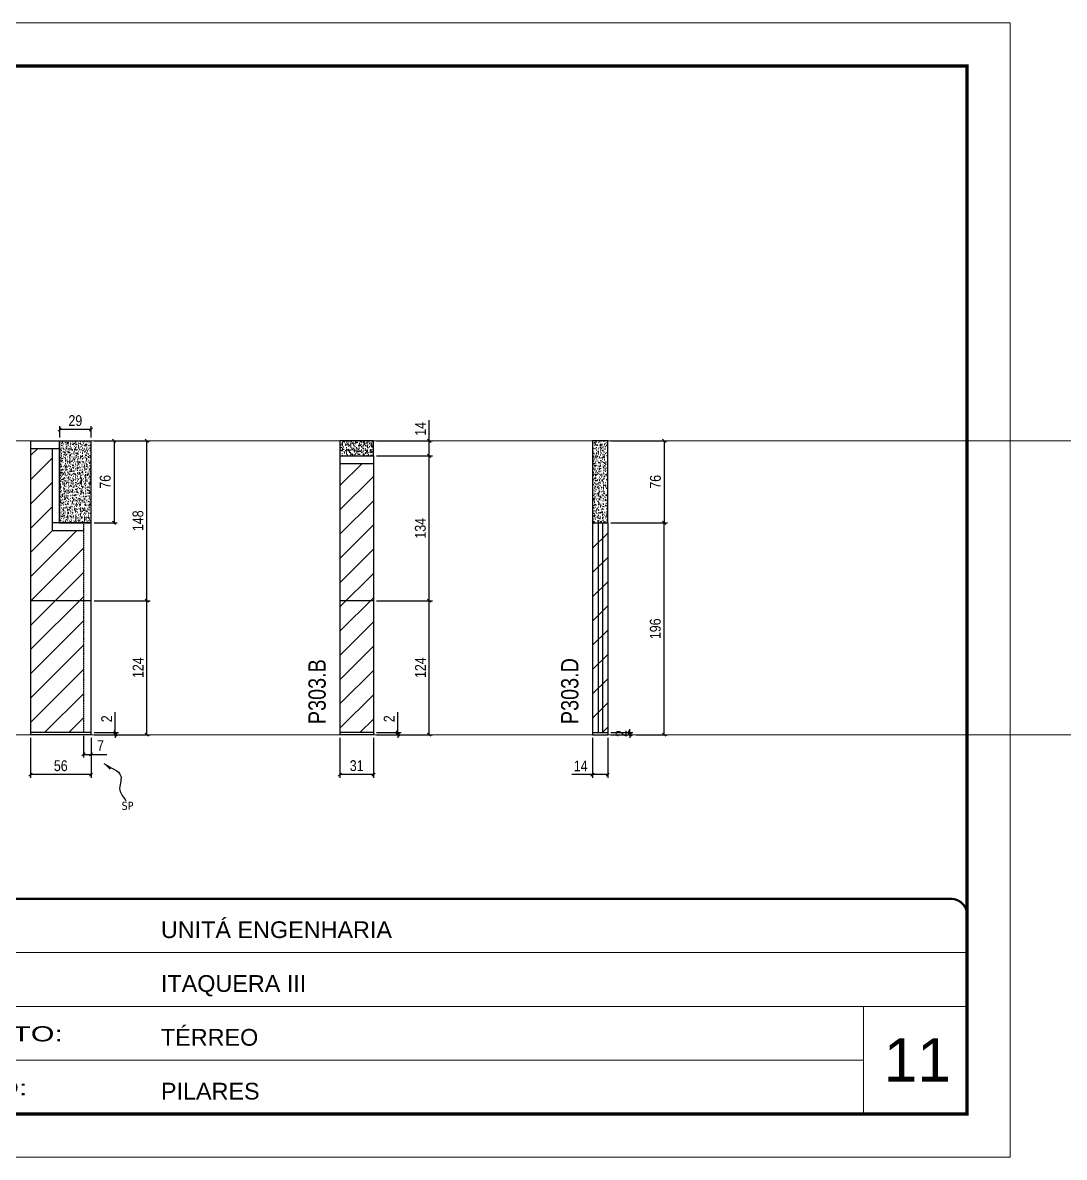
# Model space of a CAD drawing. Extents: x 2282 to 12463, y 760 to 16806.
# Drawn here: x 6639 to 7603, y 13394 to 14444 of the extents above; entities that cross this region are included whole.
import ezdxf

# ---------------------------------------------------------------- set-up
doc = ezdxf.new("R2010")
doc.units = 0
for name, pattern in [('CONTINUO', [0]), ('DASHED', [0.75, 0.5, -0.25]), ('HIDDEN', [0.375, 0.25, -0.125])]:
    doc.linetypes.add(name, pattern=pattern)
for name, color, linetype, lineweight in [('CARIMBO', 255, 'Continuous', 9), ('Folhas', 255, 'Continuous', 9), ('Hachura', 251, 'Continuous', 9), ('SARRAFO DE PRESSAO', 251, 'DASHED', 9)]:
    doc.layers.add(name, color=color, linetype=linetype, lineweight=lineweight)
for name, color, linetype in [('COTA', 241, 'Continuous'), ('NOMENCLATURA', 7, 'Continuous'), ('Painéis', 200, 'Continuous'), ('SARR_2.2x7', 40, 'Continuous'), ('SARR_EDITAR', 141, 'Continuous'), ('texto', 7, 'Continuous')]:
    doc.layers.add(name, color=color, linetype=linetype)
doc.styles.add('ARIAL', font='arial.ttf')
doc.styles.add('ARIAL_NARROW', font='ARIALN.TTF', dxfattribs={"height": 0.2})
doc.styles.add('COTA TECNICA', font='techl___.ttf', dxfattribs={"height": 10})
doc.styles.add('COTA TECNICA-50', font='techl___.ttf', dxfattribs={"height": 10})
doc.styles.get("Standard").update_dxf_attribs({"font": 'arial.ttf'})
doc.styles.add('Tecnologia', font='')
doc.styles.get('Tecnologia').set_extended_font_data('Forgotten Futurist')
doc.dimstyles.new('COTA PAINEL-50', dxfattribs={"dimtxt": 10, "dimasz": 3, "dimexe": 3, "dimexo": 3, "dimgap": 3, "dimtad": 1, "dimdec": 1, "dimzin": 12, "dimdsep": 46, "dimtxsty": 'COTA TECNICA-50', "dimblk1": 'OBLIQUE', "dimblk2": 'OBLIQUE', "dimsah": 1, "dimcen": 0.9, "dimclrd": 4, "dimclre": 4, "dimclrt": 240, "dimadec": 1, "dimazin": 3, "dimtfac": 1, "dimtdec": 1, "dimtmove": 0, "dimatfit": 3, "dimfxl": 1, "dimtolj": 1, "dimtzin": 12, "dimarcsym": 0})
doc.dimstyles.new('PAINEL', dxfattribs={"dimtxt": 10, "dimasz": 3, "dimexe": 3, "dimexo": 3, "dimgap": 3, "dimtad": 1, "dimdec": 1, "dimzin": 12, "dimdsep": 46, "dimtxsty": 'COTA TECNICA', "dimblk1": 'OBLIQUE', "dimblk2": 'OBLIQUE', "dimsah": 1, "dimcen": 0.9, "dimclrd": 4, "dimclre": 4, "dimclrt": 240, "dimadec": 1, "dimazin": 3, "dimtfac": 1, "dimtdec": 1, "dimtmove": 0, "dimatfit": 3, "dimfxl": 1, "dimtolj": 1, "dimtzin": 12, "dimarcsym": 0})
doc.dimstyles.get("Standard").update_dxf_attribs({"dimtxt": 0.18, "dimasz": 0.18, "dimexe": 0.18, "dimexo": 0.0625, "dimgap": 0.09, "dimtad": 0, "dimtih": 1, "dimtoh": 1, "dimdec": 4, "dimzin": 0, "dimdsep": 46, "dimtxsty": 'Standard', "dimcen": 0.09, "dimadec": 0, "dimazin": 0, "dimtfac": 1, "dimtdec": 4, "dimtofl": 0, "dimtmove": 0, "dimatfit": 3, "dimfxl": 1, "dimtolj": 1, "dimtzin": 0, "dimarcsym": 0})

# ---------------------------------------------------------------- blocks, each defined once
blk = doc.blocks.new('9999999999')
at = {"color": 30, "linetype": 'CONTINUO'}
for p, q in [((98564.6, 34230.2), (98564.6, 34429.4)), ((98564.6, 34379.6), (99584, 34379.6)), ((98564.6, 34329.8), (99488, 34329.8)), ((99584, 34329.8), (99488, 34329.8)), ((99488, 34329.8), (99488, 34230.2)), ((98564.6, 34280), (99488, 34280))]:
    blk.add_line(p, q, dxfattribs=at)
at = {"color": 30, "linetype": 'CONTINUO', "const_width": 2}
blk.add_lwpolyline([(99584, 34230.2), (99584, 34414.4, 0.414214), (99569, 34429.4), (98229, 34429.4, 0.414214), (98214, 34414.4), (98214, 34245.2, 0.414214), (98229, 34230.2), (99584, 34230.2)], format="xyb", dxfattribs=at)
at = {"layer": 'Folhas'}
blk.add_lwpolyline([(98139, 34190.2), (99624, 34190.2), (99624, 35240.2), (98139, 35240.2)], close=True, dxfattribs=at)
at = {"layer": 'Folhas', "color": 30, "const_width": 3}
blk.add_lwpolyline([(98214, 34230.2), (99584, 34230.2), (99584, 35200.2), (98214, 35200.2)], close=True, dxfattribs=at)
at = {"color": 7, "linetype": 'Continuous', "ltscale": 5, "style": 'ARIAL'}
for s, height, p in [('UNITÁ ENGENHARIA', 15.483, (98837.7, 34393.1)), ('ITAQUERA III', 15.483, (98837.7, 34343.3)), ('TÉRREO', 15.48, (98837.7, 34293.5)), ('NOVA SISTEMAS CONSTRUTIVOS', 11.059, (98263.2, 34267.2)), ('PILARES', 15.48, (98837.7, 34243.7))]:
    blk.add_text(s, height=height, dxfattribs=at).set_placement(p)
at = {"layer": 'Folhas', "color": 7, "style": 'Tecnologia', "width": 1.5}
for s, p in [('CLIENTE:', (98573.7, 34397.2)), ('OBRA:', (98573.7, 34347.3)), ('PAVIMENTO:', (98573.7, 34297.5)), ('PROJETO:', (98573.7, 34247.7))]:
    blk.add_text(s, height=14, dxfattribs=at).set_placement(p)
blk = doc.blocks.new('_Oblique')
at = {"color": 0, "linetype": 'ByBlock', "lineweight": -2}
blk.add_line((-0.5, -0.5), (0.5, 0.5), dxfattribs=at)
blk = doc.blocks.new('*D248')
at = {"layer": 'COTA', "color": 4, "lineweight": -2, "transparency": 16777216}
for p, q in [((6724.9, 13787.1), (6724.9, 13805.9)), ((6705.4, 13787.1), (6727.9, 13787.1)), ((6724.9, 13785.1), (6724.9, 13787.1)), ((6705.4, 13785.1), (6727.9, 13785.1)), ((6724.9, 13785.1), (6724.9, 13782.1))]:
    blk.add_line(p, q, dxfattribs=at)
at = {"layer": 'Defpoints', "color": 0, "transparency": 16777216}
for p in [(6702.4, 13787.1), (6702.4, 13785.1), (6724.9, 13785.1)]:
    blk.add_point(p, dxfattribs=at)
at = {"layer": 'COTA', "color": 4, "lineweight": -2, "transparency": 16777216, "xscale": 3, "yscale": 3, "zscale": 3}
for p, rotation in [((6724.9, 13787.1), 270), ((6724.9, 13785.1), 90)]:
    blk.add_blockref('_Oblique', p, dxfattribs=dict(at, rotation=rotation))
at = {"layer": 'COTA', "color": 240, "transparency": 16777216, "insert": (6716.9, 13799.8), "char_height": 10, "attachment_point": 5, "rotation": 90, "style": 'COTA TECNICA-50'}
blk.add_mtext('\\A1;2', dxfattribs=at)
blk = doc.blocks.new('*D249')
at = {"layer": 'COTA', "color": 4, "linetype": 'ByBlock', "lineweight": -2, "transparency": 16777216}
for p, q in [((6705.4, 13909.1), (6757, 13909.1)), ((6754, 13785.1), (6754, 13909.1)), ((6705.4, 13785.1), (6757, 13785.1))]:
    blk.add_line(p, q, dxfattribs=at)
at = {"layer": 'Defpoints', "color": 0, "linetype": 'ByBlock', "transparency": 16777216}
for p in [(6702.4, 13909.1), (6754, 13909.1), (6702.4, 13785.1)]:
    blk.add_point(p, dxfattribs=at)
at = {"layer": 'COTA', "color": 4, "linetype": 'ByBlock', "lineweight": -2, "transparency": 16777216, "xscale": 3, "yscale": 3, "zscale": 3}
for p, rotation in [((6754, 13909.1), 90), ((6754, 13785.1), 270)]:
    blk.add_blockref('_Oblique', p, dxfattribs=dict(at, rotation=rotation))
at = {"layer": 'COTA', "color": 240, "linetype": 'ByBlock', "transparency": 16777216, "insert": (6746, 13847.1), "char_height": 10, "attachment_point": 5, "rotation": 90, "style": 'COTA TECNICA'}
blk.add_mtext('\\A1;124', dxfattribs=at)
blk = doc.blocks.new('*D265')
at = {"layer": 'COTA', "color": 4, "linetype": 'ByBlock', "lineweight": -2, "transparency": 16777216}
for p, q in [((6646.4, 13782.1), (6646.4, 13745.1)), ((6702.4, 13782.1), (6702.4, 13745.1)), ((6702.4, 13748.1), (6646.4, 13748.1))]:
    blk.add_line(p, q, dxfattribs=at)
at = {"layer": 'Defpoints', "color": 0, "linetype": 'ByBlock', "transparency": 16777216}
for p in [(6646.4, 13785.1), (6702.4, 13785.1), (6646.4, 13748.1)]:
    blk.add_point(p, dxfattribs=at)
at = {"layer": 'COTA', "color": 4, "linetype": 'ByBlock', "lineweight": -2, "transparency": 16777216, "xscale": 3, "yscale": 3, "zscale": 3, "rotation": 180}
blk.add_blockref('_Oblique', (6646.4, 13748.1), dxfattribs=at)
at = {"layer": 'COTA', "color": 4, "linetype": 'ByBlock', "lineweight": -2, "transparency": 16777216, "xscale": 3, "yscale": 3, "zscale": 3}
blk.add_blockref('_Oblique', (6702.4, 13748.1), dxfattribs=at)
at = {"layer": 'COTA', "color": 240, "linetype": 'ByBlock', "transparency": 16777216, "insert": (6674.4, 13756.3), "char_height": 10, "attachment_point": 5, "style": 'COTA TECNICA'}
blk.add_mtext('\\A1;56', dxfattribs=at)
blk = doc.blocks.new('*D250')
at = {"layer": 'COTA', "color": 4, "lineweight": -2, "transparency": 16777216}
for p, q in [((6695.4, 13784.1), (6695.4, 13763.9)), ((6702.4, 13782.1), (6702.4, 13763.9)), ((6695.4, 13766.9), (6702.4, 13766.9)), ((6702.4, 13766.9), (6717.1, 13766.9))]:
    blk.add_line(p, q, dxfattribs=at)
at = {"layer": 'Defpoints', "color": 0, "transparency": 16777216}
for p in [(6695.4, 13787.1), (6702.4, 13785.1), (6702.4, 13766.9)]:
    blk.add_point(p, dxfattribs=at)
at = {"layer": 'COTA', "color": 4, "lineweight": -2, "transparency": 16777216, "xscale": 3, "yscale": 3, "zscale": 3, "rotation": 180}
blk.add_blockref('_Oblique', (6695.4, 13766.9), dxfattribs=at)
at = {"layer": 'COTA', "color": 4, "lineweight": -2, "transparency": 16777216, "xscale": 3, "yscale": 3, "zscale": 3}
blk.add_blockref('_Oblique', (6702.4, 13766.9), dxfattribs=at)
at = {"layer": 'COTA', "color": 240, "transparency": 16777216, "insert": (6711.2, 13775), "char_height": 10, "attachment_point": 5, "style": 'COTA TECNICA-50'}
blk.add_mtext('\\A1;7', dxfattribs=at)
blk = doc.blocks.new('*D251')
at = {"layer": 'COTA', "color": 4, "linetype": 'ByBlock', "lineweight": -2, "transparency": 16777216}
for p, q in [((6705.4, 14057.1), (6757, 14057.1)), ((6754, 13909.1), (6754, 14057.1)), ((6705.4, 13909.1), (6757, 13909.1))]:
    blk.add_line(p, q, dxfattribs=at)
at = {"layer": 'Defpoints', "color": 0, "linetype": 'ByBlock', "transparency": 16777216}
for p in [(6702.4, 14057.1), (6754, 14057.1), (6702.4, 13909.1)]:
    blk.add_point(p, dxfattribs=at)
at = {"layer": 'COTA', "color": 4, "linetype": 'ByBlock', "lineweight": -2, "transparency": 16777216, "xscale": 3, "yscale": 3, "zscale": 3}
for p, rotation in [((6754, 14057.1), 90), ((6754, 13909.1), 270)]:
    blk.add_blockref('_Oblique', p, dxfattribs=dict(at, rotation=rotation))
at = {"layer": 'COTA', "color": 240, "linetype": 'ByBlock', "transparency": 16777216, "insert": (6745.9, 13983.1), "char_height": 10, "attachment_point": 5, "rotation": 90, "style": 'COTA TECNICA'}
blk.add_mtext('\\A1;148', dxfattribs=at)
blk = doc.blocks.new('*D266')
at = {"layer": 'COTA', "color": 4, "linetype": 'ByBlock', "lineweight": -2, "transparency": 16777216}
for p, q in [((6705.4, 14057.1), (6726.7, 14057.1)), ((6723.7, 14057.1), (6723.7, 13981.1)), ((6705.4, 13981.1), (6726.7, 13981.1))]:
    blk.add_line(p, q, dxfattribs=at)
at = {"layer": 'Defpoints', "color": 0, "linetype": 'ByBlock', "transparency": 16777216}
for p in [(6702.4, 14057.1), (6702.4, 13981.1), (6723.7, 13981.1)]:
    blk.add_point(p, dxfattribs=at)
at = {"layer": 'COTA', "color": 4, "linetype": 'ByBlock', "lineweight": -2, "transparency": 16777216, "xscale": 3, "yscale": 3, "zscale": 3}
for p, rotation in [((6723.7, 14057.1), 90), ((6723.7, 13981.1), 270)]:
    blk.add_blockref('_Oblique', p, dxfattribs=dict(at, rotation=rotation))
at = {"layer": 'COTA', "color": 240, "linetype": 'ByBlock', "transparency": 16777216, "insert": (6715.6, 14019.1), "char_height": 10, "attachment_point": 5, "rotation": 90, "style": 'COTA TECNICA'}
blk.add_mtext('\\A1;76', dxfattribs=at)
blk = doc.blocks.new('*D267')
at = {"layer": 'COTA', "color": 4, "linetype": 'ByBlock', "lineweight": -2, "transparency": 16777216}
for p, q in [((6673.4, 14060.1), (6673.4, 14070.6)), ((6702.4, 14060.1), (6702.4, 14070.6)), ((6702.4, 14067.6), (6673.4, 14067.6))]:
    blk.add_line(p, q, dxfattribs=at)
at = {"layer": 'Defpoints', "color": 0, "linetype": 'ByBlock', "transparency": 16777216}
for p in [(6673.4, 14067.6), (6673.4, 14057.1), (6702.4, 14057.1)]:
    blk.add_point(p, dxfattribs=at)
at = {"layer": 'COTA', "color": 4, "linetype": 'ByBlock', "lineweight": -2, "transparency": 16777216, "xscale": 3, "yscale": 3, "zscale": 3, "rotation": 180}
blk.add_blockref('_Oblique', (6673.4, 14067.6), dxfattribs=at)
at = {"layer": 'COTA', "color": 4, "linetype": 'ByBlock', "lineweight": -2, "transparency": 16777216, "xscale": 3, "yscale": 3, "zscale": 3}
blk.add_blockref('_Oblique', (6702.4, 14067.6), dxfattribs=at)
at = {"layer": 'COTA', "color": 240, "linetype": 'ByBlock', "transparency": 16777216, "insert": (6687.9, 14075.7), "char_height": 10, "attachment_point": 5, "style": 'COTA TECNICA'}
blk.add_mtext('\\A1;29', dxfattribs=at)
blk = doc.blocks.new('*D260')
at = {"layer": 'COTA', "color": 4, "lineweight": -2, "transparency": 16777216}
for p, q in [((6986.4, 13787.1), (6986.4, 13805.9)), ((6966.8, 13787.1), (6989.4, 13787.1)), ((6986.4, 13785.1), (6986.4, 13787.1)), ((6966.8, 13785.1), (6989.4, 13785.1)), ((6986.4, 13785.1), (6986.4, 13782.1))]:
    blk.add_line(p, q, dxfattribs=at)
at = {"layer": 'Defpoints', "color": 0, "transparency": 16777216}
for p in [(6963.8, 13787.1), (6963.8, 13785.1), (6986.4, 13785.1)]:
    blk.add_point(p, dxfattribs=at)
at = {"layer": 'COTA', "color": 4, "lineweight": -2, "transparency": 16777216, "xscale": 3, "yscale": 3, "zscale": 3}
for p, rotation in [((6986.4, 13787.1), 270), ((6986.4, 13785.1), 90)]:
    blk.add_blockref('_Oblique', p, dxfattribs=dict(at, rotation=rotation))
at = {"layer": 'COTA', "color": 240, "transparency": 16777216, "insert": (6978.4, 13799.8), "char_height": 10, "attachment_point": 5, "rotation": 90, "style": 'COTA TECNICA-50'}
blk.add_mtext('\\A1;2', dxfattribs=at)
blk = doc.blocks.new('*D261')
at = {"layer": 'COTA', "color": 4, "linetype": 'ByBlock', "lineweight": -2, "transparency": 16777216}
for p, q in [((6966.8, 13909.1), (7018.5, 13909.1)), ((7015.5, 13785.1), (7015.5, 13909.1)), ((6966.8, 13785.1), (7018.5, 13785.1))]:
    blk.add_line(p, q, dxfattribs=at)
at = {"layer": 'Defpoints', "color": 0, "linetype": 'ByBlock', "transparency": 16777216}
for p in [(6963.8, 13909.1), (7015.5, 13909.1), (6963.8, 13785.1)]:
    blk.add_point(p, dxfattribs=at)
at = {"layer": 'COTA', "color": 4, "linetype": 'ByBlock', "lineweight": -2, "transparency": 16777216, "xscale": 3, "yscale": 3, "zscale": 3}
for p, rotation in [((7015.5, 13909.1), 90), ((7015.5, 13785.1), 270)]:
    blk.add_blockref('_Oblique', p, dxfattribs=dict(at, rotation=rotation))
at = {"layer": 'COTA', "color": 240, "linetype": 'ByBlock', "transparency": 16777216, "insert": (7007.4, 13847.1), "char_height": 10, "attachment_point": 5, "rotation": 90, "style": 'COTA TECNICA'}
blk.add_mtext('\\A1;124', dxfattribs=at)
blk = doc.blocks.new('*D269')
at = {"layer": 'COTA', "color": 4, "linetype": 'ByBlock', "lineweight": -2, "transparency": 16777216}
for p, q in [((6932.8, 13782.1), (6932.8, 13745.1)), ((6963.8, 13782.1), (6963.8, 13745.1)), ((6963.8, 13748.1), (6932.8, 13748.1))]:
    blk.add_line(p, q, dxfattribs=at)
at = {"layer": 'Defpoints', "color": 0, "linetype": 'ByBlock', "transparency": 16777216}
for p in [(6932.8, 13785.1), (6963.8, 13785.1), (6932.8, 13748.1)]:
    blk.add_point(p, dxfattribs=at)
at = {"layer": 'COTA', "color": 4, "linetype": 'ByBlock', "lineweight": -2, "transparency": 16777216, "xscale": 3, "yscale": 3, "zscale": 3, "rotation": 180}
blk.add_blockref('_Oblique', (6932.8, 13748.1), dxfattribs=at)
at = {"layer": 'COTA', "color": 4, "linetype": 'ByBlock', "lineweight": -2, "transparency": 16777216, "xscale": 3, "yscale": 3, "zscale": 3}
blk.add_blockref('_Oblique', (6963.8, 13748.1), dxfattribs=at)
at = {"layer": 'COTA', "color": 240, "linetype": 'ByBlock', "transparency": 16777216, "insert": (6948.3, 13756.4), "char_height": 10, "attachment_point": 5, "style": 'COTA TECNICA'}
blk.add_mtext('\\A1;31', dxfattribs=at)
blk = doc.blocks.new('*D262')
at = {"layer": 'COTA', "color": 4, "linetype": 'ByBlock', "lineweight": -2, "transparency": 16777216}
for p, q in [((6966.8, 14043.1), (7018.5, 14043.1)), ((7015.5, 13909.1), (7015.5, 14043.1)), ((6966.8, 13909.1), (7018.5, 13909.1))]:
    blk.add_line(p, q, dxfattribs=at)
at = {"layer": 'Defpoints', "color": 0, "linetype": 'ByBlock', "transparency": 16777216}
for p in [(6963.8, 14043.1), (7015.5, 14043.1), (6963.8, 13909.1)]:
    blk.add_point(p, dxfattribs=at)
at = {"layer": 'COTA', "color": 4, "linetype": 'ByBlock', "lineweight": -2, "transparency": 16777216, "xscale": 3, "yscale": 3, "zscale": 3}
for p, rotation in [((7015.5, 14043.1), 90), ((7015.5, 13909.1), 270)]:
    blk.add_blockref('_Oblique', p, dxfattribs=dict(at, rotation=rotation))
at = {"layer": 'COTA', "color": 240, "linetype": 'ByBlock', "transparency": 16777216, "insert": (7007.3, 13976.1), "char_height": 10, "attachment_point": 5, "rotation": 90, "style": 'COTA TECNICA'}
blk.add_mtext('\\A1;134', dxfattribs=at)
blk = doc.blocks.new('*D270')
at = {"layer": 'COTA', "color": 4, "lineweight": -2, "transparency": 16777216}
for p, q in [((7015.5, 14057.1), (7015.5, 14076.2)), ((6966.8, 14057.1), (7018.5, 14057.1)), ((7015.5, 14043.1), (7015.5, 14057.1)), ((6966.8, 14043.1), (7018.5, 14043.1))]:
    blk.add_line(p, q, dxfattribs=at)
at = {"layer": 'Defpoints', "color": 0, "transparency": 16777216}
for p in [(6963.8, 14057.1), (7015.5, 14057.1), (6963.8, 14043.1)]:
    blk.add_point(p, dxfattribs=at)
at = {"layer": 'COTA', "color": 4, "lineweight": -2, "transparency": 16777216, "xscale": 3, "yscale": 3, "zscale": 3}
for p, rotation in [((7015.5, 14057.1), 90), ((7015.5, 14043.1), 270)]:
    blk.add_blockref('_Oblique', p, dxfattribs=dict(at, rotation=rotation))
at = {"layer": 'COTA', "color": 240, "transparency": 16777216, "insert": (7007.4, 14068.1), "char_height": 10, "attachment_point": 5, "rotation": 90, "style": 'COTA TECNICA'}
blk.add_mtext('\\A1;14', dxfattribs=at)
blk = doc.blocks.new('*D263')
at = {"layer": 'COTA', "color": 4, "lineweight": -2, "transparency": 16777216}
for p, q in [((7183.7, 13787.1), (7204.1, 13787.1)), ((7201.1, 13787.1), (7201.1, 13790.1)), ((7201.1, 13785.1), (7201.1, 13787.1)), ((7183.7, 13785.1), (7204.1, 13785.1)), ((7201.1, 13785.1), (7201.1, 13782.1))]:
    blk.add_line(p, q, dxfattribs=at)
at = {"layer": 'Defpoints', "color": 0, "transparency": 16777216}
for p in [(7180.7, 13787.1), (7201.1, 13787.1), (7180.7, 13785.1)]:
    blk.add_point(p, dxfattribs=at)
at = {"layer": 'COTA', "color": 4, "lineweight": -2, "transparency": 16777216, "xscale": 3, "yscale": 3, "zscale": 3}
for p, rotation in [((7201.1, 13787.1), 270), ((7201.1, 13785.1), 90)]:
    blk.add_blockref('_Oblique', p, dxfattribs=dict(at, rotation=rotation))
at = {"layer": 'COTA', "color": 240, "transparency": 16777216, "insert": (7193.1, 13786.1), "char_height": 10, "attachment_point": 5, "rotation": 90, "style": 'COTA TECNICA-50'}
blk.add_mtext('\\A1;2', dxfattribs=at)
blk = doc.blocks.new('*D264')
at = {"layer": 'COTA', "color": 4, "linetype": 'ByBlock', "lineweight": -2, "transparency": 16777216}
for p, q in [((7183.7, 13981.1), (7236, 13981.1)), ((7233, 13785.1), (7233, 13981.1)), ((7207.1, 13785.1), (7236, 13785.1))]:
    blk.add_line(p, q, dxfattribs=at)
at = {"layer": 'Defpoints', "color": 0, "linetype": 'ByBlock', "transparency": 16777216}
for p in [(7180.7, 13981.1), (7233, 13981.1), (7204.1, 13785.1)]:
    blk.add_point(p, dxfattribs=at)
at = {"layer": 'COTA', "color": 4, "linetype": 'ByBlock', "lineweight": -2, "transparency": 16777216, "xscale": 3, "yscale": 3, "zscale": 3}
for p, rotation in [((7233, 13981.1), 90), ((7233, 13785.1), 270)]:
    blk.add_blockref('_Oblique', p, dxfattribs=dict(at, rotation=rotation))
at = {"layer": 'COTA', "color": 240, "linetype": 'ByBlock', "transparency": 16777216, "insert": (7224.8, 13883.1), "char_height": 10, "attachment_point": 5, "rotation": 90, "style": 'COTA TECNICA'}
blk.add_mtext('\\A1;196', dxfattribs=at)
blk = doc.blocks.new('*D271')
at = {"layer": 'COTA', "color": 4, "linetype": 'ByBlock', "lineweight": -2, "transparency": 16777216}
for p, q in [((7166.7, 13782.1), (7166.7, 13745.1)), ((7180.7, 13782.1), (7180.7, 13745.1)), ((7166.7, 13748.1), (7147.6, 13748.1)), ((7180.7, 13748.1), (7166.7, 13748.1))]:
    blk.add_line(p, q, dxfattribs=at)
at = {"layer": 'Defpoints', "color": 0, "linetype": 'ByBlock', "transparency": 16777216}
for p in [(7166.7, 13785.1), (7180.7, 13785.1), (7166.7, 13748.1)]:
    blk.add_point(p, dxfattribs=at)
at = {"layer": 'COTA', "color": 4, "linetype": 'ByBlock', "lineweight": -2, "transparency": 16777216, "xscale": 3, "yscale": 3, "zscale": 3, "rotation": 180}
blk.add_blockref('_Oblique', (7166.7, 13748.1), dxfattribs=at)
at = {"layer": 'COTA', "color": 4, "linetype": 'ByBlock', "lineweight": -2, "transparency": 16777216, "xscale": 3, "yscale": 3, "zscale": 3}
blk.add_blockref('_Oblique', (7180.7, 13748.1), dxfattribs=at)
at = {"layer": 'COTA', "color": 240, "linetype": 'ByBlock', "transparency": 16777216, "insert": (7155.7, 13756.2), "char_height": 10, "attachment_point": 5, "style": 'COTA TECNICA'}
blk.add_mtext('\\A1;14', dxfattribs=at)
blk = doc.blocks.new('*D272')
at = {"layer": 'COTA', "color": 4, "lineweight": -2, "transparency": 16777216}
for p, q in [((7183.7, 14057.1), (7236, 14057.1)), ((7233, 14057.1), (7233, 13981.1)), ((7183.7, 13981.1), (7236, 13981.1))]:
    blk.add_line(p, q, dxfattribs=at)
at = {"layer": 'Defpoints', "color": 0, "transparency": 16777216}
for p in [(7180.7, 14057.1), (7180.7, 13981.1), (7233, 13981.1)]:
    blk.add_point(p, dxfattribs=at)
at = {"layer": 'COTA', "color": 4, "lineweight": -2, "transparency": 16777216, "xscale": 3, "yscale": 3, "zscale": 3}
for p, rotation in [((7233, 14057.1), 90), ((7233, 13981.1), 270)]:
    blk.add_blockref('_Oblique', p, dxfattribs=dict(at, rotation=rotation))
at = {"layer": 'COTA', "color": 240, "transparency": 16777216, "insert": (7224.9, 14019.1), "char_height": 10, "attachment_point": 5, "rotation": 90, "style": 'COTA TECNICA'}
blk.add_mtext('\\A1;76', dxfattribs=at)

msp = doc.modelspace()

# ---------------------------------------------------------------- hatches: boundary and pattern name
at = {"layer": 'COTA', "linetype": 'ByBlock'}
h = msp.add_hatch(dxfattribs=at)
h.set_pattern_fill('AR-CONC', color=256, scale=0.03)
h.set_pattern_definition([(50, (-124670.796, -16261.9153), (5.46554007, -0.47817257), [0.5715, -6.2865]), (355, (-124670.796, -16261.9153), (-1.05730264, 5.73170536), [0.4572, -5.02921753]), (100.4514447, (-124670.3404, -16261.955), (4.40823741, 5.25353256), [0.48570026, -5.34270734]), (46.1842, (-124670.796, -16260.391), (8.13237123, -1.26126984), [0.85725, -9.42975]), (96.6355576, (-124670.118, -16260.4964), (7.122124, 7.42278374), [0.7285507, -8.01406824]), (351.184151, (-124670.796, -16260.391), (7.122124, 7.42278374), [0.685799, -7.54379196]), (21, (-124670.034, -16260.7723), (4.54843174, -3.06795595), [0.5715, -6.2865]), (326, (-124670.034, -16260.7723), (1.85406085, 5.52563898), [0.4572, -5.0292]), (71.451445, (-124669.655, -16261.028), (6.40249258, 2.45768307), [0.48570026, -5.34269813]), (37.5, (-124670.7959, -16261.9153), (0.092658098, 2.536651166), [0, -4.96824, 0, -5.1054, 0, -5.04825]), (7.5, (-124670.796, -16261.9153), (2.004589875, 3.005417245), [0, -2.91084, 0, -4.85394, 0, -1.92405]), (327.5, (-124672.4951, -16261.9153), (4.067717855, -0.17186232), [0, -1.905, 0, -5.9436, 0, -7.8867]), (317.5, (-124673.257, -16261.9153), (4.44387544, 0.76279473), [0, -2.4765, 0, -3.94716, 0, -5.6007])])
h.paths.add_polyline_path([(6702.37, 14057.07), (6673.37, 14057.07), (6673.37, 13981.07), (6702.37, 13981.07)])
at = {"layer": 'COTA'}
h = msp.add_hatch(dxfattribs=at)
h.set_pattern_fill('AR-CONC', color=256, scale=0.03)
h.set_pattern_definition([(50, (1495.778, -1208.575), (5.4655401, -0.4781726), [0.5715, -6.2865]), (355, (1495.778, -1208.575), (-1.0573026, 5.7317054), [0.4572, -5.0292175]), (100.451445, (1496.2334, -1208.615), (4.4082374, 5.2535326), [0.4857003, -5.3427073]), (46.1842, (1495.778, -1207.051), (8.1323712, -1.2612698), [0.85725, -9.42975]), (96.63556, (1496.456, -1207.156), (7.122124, 7.4227837), [0.7285507, -8.0140682]), (351.18415, (1495.778, -1207.051), (7.122124, 7.4227837), [0.685799, -7.543792]), (21, (1496.54, -1207.432), (4.5484317, -3.067956), [0.5715, -6.2865]), (326, (1496.54, -1207.432), (1.8540609, 5.525639), [0.4572, -5.0292]), (71.451445, (1496.919, -1207.688), (6.4024926, 2.457683), [0.4857003, -5.3426981]), (37.5, (1495.778, -1208.5751), (0.0926581, 2.53665117), [0, -4.96824, 0, -5.1054, 0, -5.04825]), (7.5, (1495.778, -1208.575), (2.00458988, 3.00541724), [0, -2.91084, 0, -4.85394, 0, -1.92405]), (327.5, (1494.0787, -1208.5751), (4.06771786, -0.17186232), [0, -1.905, 0, -5.9436, 0, -7.8867]), (317.5, (1493.3167, -1208.575), (4.44387544, 0.7627947), [0, -2.4765, 0, -3.94716, 0, -5.6007])])
h.paths.add_polyline_path([(6932.83, 14057.07), (6932.83, 14043.07), (6963.83, 14043.07), (6963.83, 14057.07)])
h = msp.add_hatch(dxfattribs=at)
h.set_pattern_fill('AR-CONC', color=256, scale=0.03)
h.set_pattern_definition([(50, (1466.698, -1208.575), (5.4655401, -0.4781726), [0.5715, -6.2865]), (355, (1466.698, -1208.575), (-1.0573026, 5.7317054), [0.4572, -5.0292175]), (100.451445, (1467.1536, -1208.615), (4.4082374, 5.2535326), [0.4857003, -5.3427073]), (46.1842, (1466.698, -1207.051), (8.1323712, -1.2612698), [0.85725, -9.42975]), (96.63556, (1467.376, -1207.156), (7.122124, 7.4227837), [0.7285507, -8.0140682]), (351.18415, (1466.698, -1207.051), (7.122124, 7.4227837), [0.685799, -7.543792]), (21, (1467.46, -1207.432), (4.5484317, -3.067956), [0.5715, -6.2865]), (326, (1467.46, -1207.432), (1.8540609, 5.525639), [0.4572, -5.0292]), (71.451445, (1467.839, -1207.688), (6.4024926, 2.457683), [0.4857003, -5.3426981]), (37.5, (1466.6982, -1208.5751), (0.0926581, 2.53665117), [0, -4.96824, 0, -5.1054, 0, -5.04825]), (7.5, (1466.6982, -1208.575), (2.00458988, 3.00541724), [0, -2.91084, 0, -4.85394, 0, -1.92405]), (327.5, (1464.999, -1208.5751), (4.06771786, -0.17186232), [0, -1.905, 0, -5.9436, 0, -7.8867]), (317.5, (1464.237, -1208.575), (4.44387544, 0.7627947), [0, -2.4765, 0, -3.94716, 0, -5.6007])])
h.paths.add_polyline_path([(7180.73, 13981.07), (7180.73, 14057.07), (7166.73, 14057.07), (7166.73, 13981.07)])
at = {"layer": 'Hachura', "linetype": 'ByBlock'}
h = msp.add_hatch(dxfattribs=at)
h.set_pattern_fill('ANSI31', color=256, scale=5)
h.set_pattern_definition([(45, (0, 3445.725), (-11.22532, 11.22532), [])])
h.paths.add_polyline_path([(6646.37, 13787.07), (6695.37, 13787.07), (6695.37, 13909.07), (6646.37, 13909.07)])
h.paths.add_polyline_path([(6646.37, 13909.07), (6695.37, 13909.07), (6695.37, 13974.07), (6666.37, 13974.07), (6666.37, 13981.07), (6666.37, 14050.07), (6646.37, 14050.07)])
h.paths.add_polyline_path([(6963.83, 14036.07), (6932.83, 14036.07), (6932.83, 13909.07), (6963.83, 13909.07)])
h.paths.add_polyline_path([(6932.83, 13787.07), (6963.83, 13787.07), (6963.83, 13909.07), (6932.83, 13909.07)])
h.paths.add_polyline_path([(7180.73, 13981.07), (7175.73, 13981.07), (7175.73, 13787.07), (7180.73, 13787.07)])
h.paths.add_polyline_path([(7171.73, 13787.07), (7175.73, 13787.07), (7175.73, 13981.07), (7171.73, 13981.07)])
h.paths.add_polyline_path([(7171.73, 13981.07), (7166.73, 13981.07), (7166.73, 13787.07), (7171.73, 13787.07)])

# ---------------------------------------------------------------- linework, layer by layer
at = {"layer": 'CARIMBO', "color": 3}
for p, q in [((2282.39, 14057.07), (9611.68, 14057.07)), ((2282.39, 13785.07), (9611.68, 13785.07))]:
    msp.add_line(p, q, dxfattribs=at)
at = {"layer": 'COTA', "linetype": 'ByBlock'}
for p, q in [((6673.37, 13981.07), (6666.37, 13981.07)), ((6666.37, 13981.07), (6666.37, 13974.07))]:
    msp.add_line(p, q, dxfattribs=at)
msp.add_lwpolyline([(6673.37, 14057.07), (6702.37, 14057.07), (6702.37, 13981.07), (6673.37, 13981.07)], close=True, dxfattribs=at)
at = {"layer": 'COTA'}
for points in [[(6932.83, 14043.07), (6963.83, 14043.07), (6963.83, 14057.07), (6932.83, 14057.07)], [(7166.73, 13981.07), (7180.73, 13981.07), (7180.73, 14057.07), (7166.73, 14057.07)]]:
    msp.add_lwpolyline(points, close=True, dxfattribs=at)
at = {"layer": 'Painéis'}
for p, q in [((6646.37, 14057.07), (6646.37, 13785.07)), ((6646.37, 14057.07), (6673.37, 14057.07)), ((6673.37, 14057.07), (6673.37, 13981.07)), ((6932.83, 14043.07), (6932.83, 13785.07)), ((6932.83, 14043.07), (6963.83, 14043.07)), ((6963.83, 14043.07), (6963.83, 13785.07)), ((6673.37, 13981.07), (6702.37, 13981.07)), ((6702.37, 13981.07), (6702.37, 13785.07)), ((7166.73, 13981.07), (7180.73, 13981.07)), ((7166.73, 13981.07), (7166.73, 13785.07)), ((7180.73, 13981.07), (7180.73, 13785.07)), ((6702.37, 13909.07), (6646.37, 13909.07)), ((6963.83, 13909.07), (6932.83, 13909.07)), ((6702.37, 13787.07), (6646.37, 13787.07)), ((6963.83, 13787.07), (6932.83, 13787.07)), ((7166.73, 13787.07), (7180.73, 13787.07)), ((6702.37, 13785.07), (6646.37, 13785.07)), ((6963.83, 13785.07), (6932.83, 13785.07)), ((7166.73, 13785.07), (7180.73, 13785.07))]:
    msp.add_line(p, q, dxfattribs=at)
at = {"layer": 'SARR_2.2x7'}
for p, q in [((6646.37, 14050.07), (6673.37, 14050.07)), ((6666.37, 14050.07), (6666.37, 13981.07)), ((6932.83, 14036.07), (6963.83, 14036.07)), ((6666.37, 13974.07), (6695.37, 13974.07))]:
    msp.add_line(p, q, dxfattribs=at)
at = {"layer": 'SARR_2.2x7', "linetype": 'HIDDEN'}
for p, q in [((6695.37, 13981.07), (6695.37, 13909.07)), ((6695.37, 13909.07), (6695.37, 13787.07))]:
    msp.add_line(p, q, dxfattribs=at)
at = {"layer": 'SARR_EDITAR'}
for p, q in [((7171.73, 13981.07), (7171.73, 13787.07)), ((7175.73, 13981.07), (7175.73, 13787.07))]:
    msp.add_line(p, q, dxfattribs=at)

# ---------------------------------------------------------------- block references
at = {"layer": 'SARRAFO DE PRESSAO', "color": 6, "linetype": 'ByBlock'}
msp.add_blockref('9999999999', (-92070.59, -20796.22), dxfattribs=at)

# ---------------------------------------------------------------- texts
at = {"layer": 'CARIMBO', "style": 'ARIAL'}
msp.add_text('11', height=40, dxfattribs=at).set_placement((7436.25, 13464.13))
at = {"layer": 'NOMENCLATURA', "style": 'ARIAL_NARROW'}
for s, p in [('P303.B', (6919.65, 13794.84)), ('P303.D', (7153.55, 13794.84))]:
    msp.add_text(s, height=16, rotation=90, dxfattribs=at).set_placement(p)
at = {"layer": 'texto', "color": 0, "insert": (6736.2, 13719.26), "char_height": 7.5, "attachment_point": 5}
msp.add_mtext('{\\fTahoma|b0|i0|c0|p34;\\C4;SP}', dxfattribs=at)

# ---------------------------------------------------------------- dimensions: what is measured, and where the dimension line sits
at = {"layer": 'COTA', "linetype": 'ByBlock'}
for base, p1, p2, picture, middle in [((6673.37, 14067.58), (6702.37, 14057.07), (6673.37, 14057.07), '*D267', (6687.87, 14075.67)), ((6646.37, 13748.15), (6702.37, 13785.07), (6646.37, 13785.07), '*D265', (6674.37, 13756.26)), ((6932.83, 13748.15), (6963.83, 13785.07), (6932.83, 13785.07), '*D269', (6948.33, 13756.37)), ((7166.73, 13748.15), (7180.73, 13785.07), (7166.73, 13785.07), '*D271', (7155.67, 13756.22))]:
    dim = msp.add_linear_dim(base=base, p1=p1, p2=p2, dimstyle='PAINEL', override={"dimarcsym": 2}, dxfattribs=at)
    dim.commit()
    dim.dimension.update_dxf_attribs({"geometry": picture, "text_midpoint": middle})
at = {"layer": 'COTA'}
for base, p1, p2, angle, dimstyle, picture, middle in [((7015.49, 14057.07), (6963.83, 14043.07), (6963.83, 14057.07), 90, 'PAINEL', '*D270', (7007.42, 14068.13)), ((7232.96, 13981.07), (7180.73, 14057.07), (7180.73, 13981.07), 90, 'PAINEL', '*D272', (7224.86, 14019.07)), ((6702.37, 13766.9), (6695.37, 13787.07), (6702.37, 13785.07), 180, 'COTA PAINEL-50', '*D250', (6711.23, 13774.97))]:
    dim = msp.add_linear_dim(base=base, p1=p1, p2=p2, angle=angle, dimstyle=dimstyle, dxfattribs=at)
    dim.commit()
    dim.dimension.update_dxf_attribs({"geometry": picture, "text_midpoint": middle})
at = {"layer": 'COTA', "linetype": 'ByBlock'}
for base, p1, p2, override, picture, middle in [((6754.03, 14057.07), (6702.37, 13909.07), (6702.37, 14057.07), {"dimarcsym": 2}, '*D251', (6745.93, 13983.07)), ((6723.7, 13981.07), (6702.37, 14057.07), (6702.37, 13981.07), {"dimarcsym": 2}, '*D266', (6715.6, 14019.07)), ((7015.49, 14043.07), (6963.83, 13909.07), (6963.83, 14043.07), {"dimarcsym": 2}, '*D262', (7007.27, 13976.07)), ((6754.03, 13909.07), (6702.37, 13785.07), (6702.37, 13909.07), {"dimarcsym": 1}, '*D249', (6745.96, 13847.07)), ((7015.49, 13909.07), (6963.83, 13785.07), (6963.83, 13909.07), {"dimarcsym": 1}, '*D261', (7007.42, 13847.07))]:
    dim = msp.add_linear_dim(base=base, p1=p1, p2=p2, angle=90, dimstyle='PAINEL', override=override, dxfattribs=at)
    dim.commit()
    dim.dimension.update_dxf_attribs({"geometry": picture, "text_midpoint": middle})
at = {"layer": 'COTA', "color": 3, "linetype": 'ByBlock'}
dim = msp.add_linear_dim(base=(7232.96, 13981.07), p1=(7204.08, 13785.07), p2=(7180.73, 13981.07), angle=90, dimstyle='PAINEL', override={"dimarcsym": 1}, dxfattribs=at)
dim.commit()
dim.dimension.update_dxf_attribs({"geometry": '*D264', "text_midpoint": (7224.83, 13883.07)})
at = {"layer": 'COTA'}
for base, p1, p2, picture, middle in [((6724.89, 13785.07), (6702.37, 13787.07), (6702.37, 13785.07), '*D248', (6724.89, 13799.82)), ((6986.35, 13785.07), (6963.83, 13787.07), (6963.83, 13785.07), '*D260', (6986.35, 13799.82)), ((7201.08, 13787.07), (7180.73, 13785.07), (7180.73, 13787.07), '*D263', (7201.08, 13786.07))]:
    dim = msp.add_linear_dim(base=base, p1=p1, p2=p2, angle=90, dimstyle='COTA PAINEL-50', dxfattribs=at)
    dim.commit()
    dim.dimension.update_dxf_attribs({"geometry": picture, "text_midpoint": middle, "dimtype": 160})

# ---------------------------------------------------------------- leaders
at = {"layer": 'COTA', "path_type": 1}
msp.add_leader([(6714.19, 13758.57), (6729.98, 13746.74), (6729.05, 13733.73), (6734.61, 13723.95)], dimstyle='Standard', override={"dimasz": 8}, dxfattribs=at)

doc.saveas('drawing.dxf')
